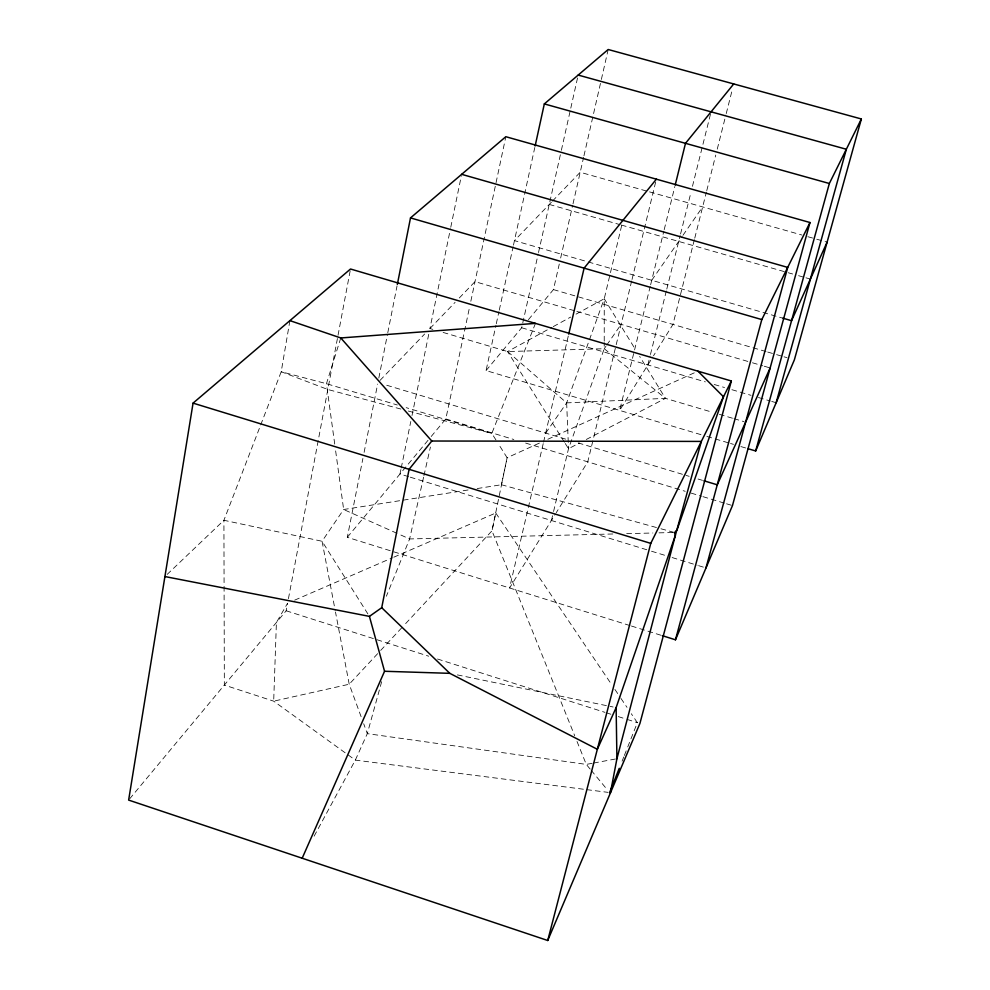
<?xml version="1.0" encoding="UTF-8"?>
<svg xmlns="http://www.w3.org/2000/svg" width="990" height="990" viewBox="0 0 990 990"><rect width="100%" height="100%" fill="white"/><g stroke="black" fill="none" stroke-linecap="round" stroke-linejoin="round"><path stroke-width="0.74" stroke-dasharray="4.95 3.71" d="M553.558 511.521L568.52 448.705L604.234 348.728L604.234 342.664M604.234 341.154L604.246 298.745L621.856 224.792M289.909 320.624L281.21 371.733L223.913 520.282L224.346 685.068L273.685 701.168L355.323 760.122L585.127 789.438M129.616 798.893L286.16 610.781L287.583 603.219L276.408 622.5L273.685 701.168L349.21 684.226L379.653 651.519M288.437 598.678L337.751 336.786M338.036 335.276L350.51 269.008M629.962 625.569L347.304 537.298L362.909 458.432M364.11 452.368L377.623 384.108M378.811 378.056L387.486 334.249M387.783 332.739L397.052 285.9M400.9 469.52L399.972 474.012L408.796 476.722M401.21 468.01L410.788 421.517M412.013 415.515L429.004 333.011M432.853 329.385L429.932 328.519L450.462 228.74M450.772 227.23L461.352 175.836M477.18 488.553L501.447 484.741L507.115 457.726L498.267 443.644M431.182 436.516L445.809 418.943L469.545 307.296M470.832 301.257L505.828 136.707M393.797 557.197L495.755 513.006L491.981 530.838L403.796 625.581M700.97 434.66L486.053 370.582L495.965 325.24M496.287 323.73L498.935 311.64M499.269 310.13L513.129 246.671M513.464 245.161L534.798 147.485M486.053 370.582L521.681 327.764L538.164 254.071M538.498 252.561L561.033 151.779M561.367 150.282L570.45 109.667M570.784 108.158L578.185 75.067M423.596 477.168L409.613 538.944L386.372 596.24M423.943 475.67L430.415 447.047M528.425 319.671L553.447 289.6L559.276 264.033M560.649 258.006L572.653 205.363M573 203.853L583.617 157.286M583.952 155.789L601.029 80.933M601.363 79.448L608.194 49.5M543.213 443.644L509.578 587.973L555.452 513.983M543.56 442.134L568.371 335.635M551.418 520.493L553.2 513.018M631.669 280.962L587.763 461.847L556.256 512.672M632.028 279.465L655.999 180.675M650.257 286.271L619.653 410.417L652.707 357.093M650.628 284.774L663.845 231.165M664.203 229.668L674.846 186.504M647.844 364.939L650.071 356.004M650.442 354.519L666.431 290.54M666.802 289.043L680.179 235.472M680.563 233.987L690.983 192.27M692.468 186.318L710.696 113.318M694.374 239.654L672.952 324.435L653.511 355.794M694.757 238.157L706.39 192.11M706.761 190.624L715.745 155.059M717.255 149.143L725.856 115.063M726.239 113.578L732.229 89.867M381.67 681.665L367.302 733.64L355.323 760.122L313.1 838.072M340.77 337.961L326.453 383.687L335.164 447.344M545.663 433.113L566.651 402.881L604.246 298.745L635.654 349.854M535.454 323.384L491.82 433.41L497.463 442.369M622.091 761.186L623.787 756.904M624.356 755.481L627.177 748.353M627.747 746.918L637.362 722.675L631.311 713.728M443.124 332.43L507.61 351.549L604.234 348.728L605.929 346.29M606.771 345.065L621.126 324.374M651.729 280.294L682.122 236.499M682.976 235.274L702.64 206.922M347.304 537.298L430.204 437.691M380.704 650.393L402.744 626.707M380.036 380.383L424.623 334.038M429.932 328.519L455.091 302.358M459.286 297.99L475.002 281.643L575.376 310.996M551.393 202.22L514.454 240.632L586.785 261.521M552.457 201.106L580.202 172.26L648.066 191.466M167.137 574.423L223.913 520.282L322.059 541.258L369.418 616.374M564.461 442.233L507.61 351.549L551.9 327.344M553.249 326.613L570.698 317.072M576.056 314.139L604.246 298.745M565.265 443.532L568.52 448.705L579.435 443.037M586.266 439.486L665.453 398.351L712.107 412.174M539.389 443.087L507.115 457.726L491.981 530.838L574.707 735.743M547.817 439.275L697.95 371.176M294.661 600.15L392.374 557.803M592.119 763.327L586.278 764.404L367.302 733.64L363.689 723.764M593.579 763.055L615.458 759.008M468.072 489.976L343.654 509.504L322.059 541.258L335.202 610.484M507.61 351.549L566.651 402.881L665.453 398.351L639.676 356.412M612.822 533.981L409.613 538.944L398.388 533.932M626.67 533.647L652.843 533.004M659.006 532.855L672.854 532.521M586.662 789.636L608.12 792.371M457.368 674.895L613.107 706.996M400.876 409.056L327.826 389.491L281.21 371.733L326.453 383.687L397.324 404.997M408.338 411.048L491.82 433.41L406.185 407.657M501.447 484.741L659.488 528.363M660.974 528.771L674.4 532.484M649.539 191.887L801.912 235.026M807.84 236.709L815.253 238.8M816.738 239.221L827.108 242.154M549.264 204.435L619.864 224.619M621.336 225.039L786.716 272.312M788.201 272.733L792.631 273.995M798.559 275.69L804.474 277.386M805.959 277.806L810.389 279.069M588.258 261.954L782.719 318.137M553.447 289.6L766.248 351.623M767.72 352.056L775.133 354.21M776.606 354.643L782.533 356.375M784.018 356.808L786.976 357.662M576.848 311.429L750.977 362.352M752.449 362.786L762.77 365.805M764.255 366.226L770.158 367.958M521.681 327.764L705.363 381.88M714.211 384.491L724.532 387.523M731.907 389.701L751.076 395.344M758.451 397.522L770.257 401M771.73 401.433L776.148 402.732M719.396 414.34L732.513 418.226M733.974 418.659L744.171 421.69M706.872 436.429L729.048 443.037M730.533 443.483L733.491 444.361M740.879 446.564L746.794 448.321M386.743 385.246L566.379 439.35M578.21 442.914L689.151 476.326M698.024 479.012L702.467 480.348M445.809 418.943L513.835 439.498M525.665 443.075L685.216 491.3M691.119 493.094L701.465 496.213M702.937 496.658L725.088 503.353M726.561 503.799L732.464 505.581M410.268 477.18L650.046 550.762M651.519 551.22L666.233 555.736M672.123 557.543L697.146 565.228M698.618 565.674L705.981 567.938M631.422 626.027L660.788 635.196M286.16 610.781L428.695 656.197M437.518 659.006L605.026 712.379M606.499 712.837L610.904 714.248M618.255 716.587L625.606 718.926M627.078 719.396L637.362 722.675M396.978 533.301L343.654 509.504L335.363 448.866M604.234 348.728L665.453 398.351M590.176 769.094L586.278 764.404L577.021 741.473M591.154 770.27L607.699 790.218M495.755 513.006L611.461 684.325M614.914 689.436L620.087 697.109M620.953 698.383L626.992 707.33M361.103 716.698L349.21 684.226L335.486 611.993M566.651 402.881L568.52 448.705"/><path stroke-width="1.49" d="M193.062 403.128L128.638 800.081L547.73 940.5L639.911 723.48L731.338 380.989L350.51 269.008L193.062 403.128L650.752 543.374L731.338 380.989M289.909 320.624L340.77 337.961L431.776 441.02L701.353 441.416L675.39 535.244L616.918 758.736L610.409 792.928L609.642 792.569L619.257 768.314M397.349 284.39L410.504 217.911L505.828 136.707L809.981 222.515L732.464 505.581L675.465 639.788L662.248 635.654M164.909 576.551L369.418 616.374L381.719 607.699L409.093 469.322L431.776 441.02M535.132 145.976L544.327 103.913L608.194 49.5L861.362 118.973L794.376 359.828L755.667 450.97L748.267 448.767M568.718 334.137L584.1 268.154L656.37 179.178M675.217 185.006L685.488 143.327L733.726 83.94M547.73 940.5L650.752 543.374M675.465 639.788L761.805 319.584L809.981 222.515M705.981 567.938L787.706 267.399L461.662 174.327M755.667 450.97L829.348 183.496L861.362 118.973M776.148 402.732L846.339 149.255L578.185 75.067M381.719 607.699L449.807 673.336L597.329 749.282L616.126 707.615L675.39 535.244L674.4 532.484M302.185 858.231L384.553 671.27L369.418 616.374M770.158 367.958L717.255 484.803L703.94 480.793M827.108 242.154L791.554 320.686L782.719 318.137M675.279 531.618L677.049 529.898L723.492 396.78L697.95 371.176M340.77 337.961L535.454 323.384M384.553 671.27L449.807 673.336M544.327 103.913L829.348 183.496M410.504 217.911L761.805 319.584M616.126 707.615L616.918 758.736"/></g></svg>
